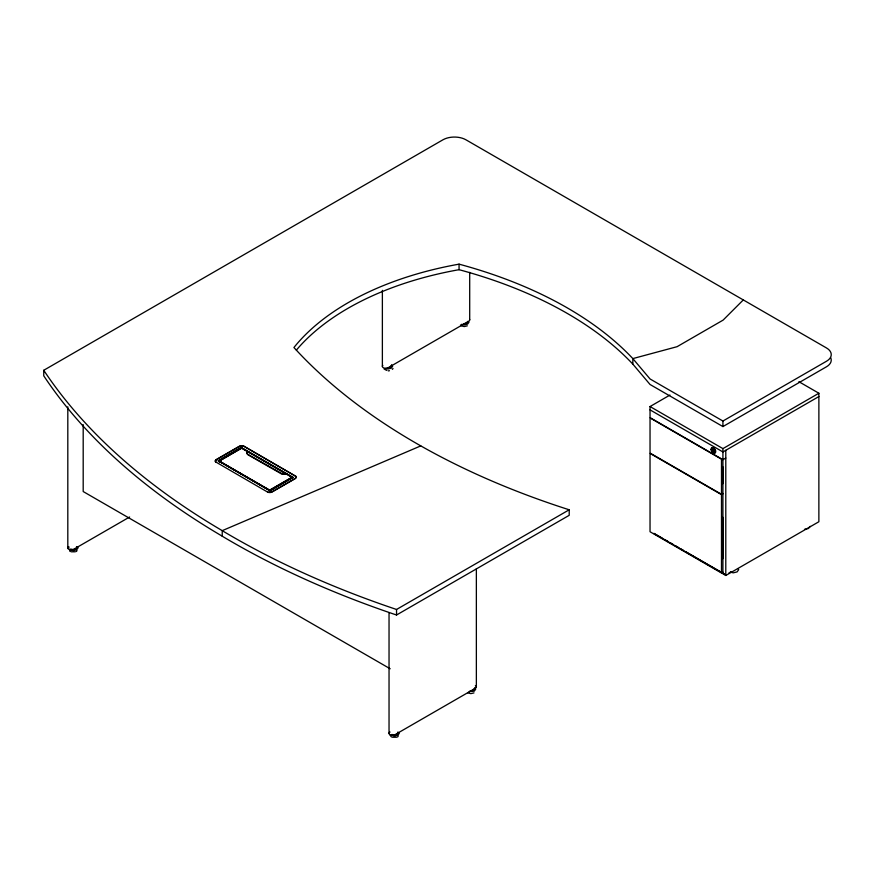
<?xml version="1.0" encoding="UTF-8"?>
<svg xmlns="http://www.w3.org/2000/svg" width="875" height="875" viewBox="0 0 875 875"><rect width="100%" height="100%" fill="white"/><g stroke="black" fill="none" stroke-linecap="round" stroke-linejoin="round"><path stroke-width="1.31" d="M722.783 558.753L722.848 517.289M219.614 460.994L219.559 462.405M269.544 491.203L269.927 489.891M241.336 448.284L219.286 461.027L270.342 490.503L270.014 489.934L292.064 477.203L292.392 478.133L292.064 477.203M269.741 491.006L269.927 490.044M68.852 547.389L68.852 548.373M76.377 551.534L77.011 550.638M397.589 736.991L398.234 736.094M469.011 322.164L467.611 324.1L464.231 324.898L461.694 324.286M475.672 689.227L474.272 691.162L469.208 691.556M392.361 369.359L393.039 368.517M810.217 526.345L808.423 528.5L804.508 529.298M743.291 299.928L723.111 320.108L677.086 346.686L632.844 358.597A380.647 219.767 0 0 0 459.058 264.152A269.03 155.323 0 0 0 293.934 347.528A687.717 397.042 0 0 0 569.209 509.786L569.209 515.32L396.539 615.005A807.909 466.441 0 0 1 222.217 536.2L222.25 530.655A807.909 466.441 0 0 1 43.75 370.278L442.936 139.803A16.275 9.395 0 0 1 465.948 139.803L826.481 347.955A16.275 9.395 0 0 1 826.481 361.244L722.925 421.028L650.048 378.963L632.844 358.597L632.844 364.131L650.048 384.497L722.925 426.573L826.481 366.778A16.275 9.395 0 0 0 830.692 357.711M713.059 449.323L713.541 449.05A1.466 0.842 59.9 0 1 714.481 450.1M712.928 450.953L712.928 449.477L713.814 449.991L713.814 451.467L712.928 450.953L714.623 449.98M216.278 459.572L239.247 446.305A3.577 2.067 0 0 1 243.731 446.031L295.531 476.142A3.577 2.067 0 0 1 295.061 478.723L272.081 491.991A3.336 1.925 0 0 1 267.75 492.177L215.95 462.066A3.336 1.925 0 0 1 216.278 459.572L216.278 459.769A3.336 1.925 0 0 0 215.95 462.273L215.95 462.066M216.278 459.769L239.247 446.512A3.577 2.067 0 0 1 243.731 446.239L295.531 476.142M218.28 460.72L241.248 447.464L293.048 477.367L270.08 490.831L218.28 460.72L270.08 490.634L293.048 477.367M218.28 460.928L241.248 447.464M219.286 461.027L241.664 448.098M219.363 462.077L219.505 461.366L269.609 490.448M129.631 516.994L73.598 549.336A3.391 1.958 0 0 1 68.808 549.336A3.391 1.958 0 0 1 68.808 546.569M270.014 490.087L292.064 477.356M267.75 492.177L267.75 491.98A3.336 1.925 0 0 0 272.081 491.783L295.061 478.527A3.577 2.067 0 0 0 295.531 475.934M725.802 458.041L722.925 459.703L650.038 417.616L650.038 406.547L669.933 395.062M420.788 445.889L222.217 530.666A807.909 466.441 0 0 0 396.539 609.47L569.209 509.786M818.88 393.236L818.869 521.741L725.791 575.477L722.914 573.825L722.925 448.623L818.88 393.236L798.886 381.697M818.88 396.55L722.925 451.948L650.038 409.872M721.492 494.298L721.492 459.178L650.038 417.922L650.038 453.053L721.492 494.298L722.925 493.467M654.008 533.4L662.353 538.223M722.925 572.163L721.492 572.994L650.038 531.748L650.038 453.392L721.492 494.648L722.925 493.817M728.886 573.005L731.062 571.747M387.833 369.031L391.213 368.211L392.612 366.253L391.562 364.787M73.281 550.638L76.661 549.817L78.061 547.859L77.361 546.875M75.337 551.786L71.225 551.797M394.494 736.094L397.873 735.273L399.273 733.316L398.573 732.331M396.561 737.242L392.448 737.253M467.316 325.828L464.22 326.561L461.136 325.817L460.502 324.92M473.977 692.891L470.892 693.612L467.797 692.869M388.227 370.88L389.452 370.737M725.605 574.897L653.877 533.477M286.355 474.162L283.161 474.316L286.77 474.37M283.161 474.316L247.177 453.961M387.166 367.872L390.491 367.391L391.311 365.455M385.295 368.43L386.991 368.834M386.816 370.431L384.114 369.053M70.612 549.008L73.27 549.642L75.939 548.997L77.033 547.455L76.486 546.678M70.744 550.036L72.428 550.441M391.836 734.464L394.494 735.098L397.152 734.453L398.256 732.9L397.698 732.134M391.956 735.492L393.652 735.897M730.702 572.217L733.261 572.83L737.1 571.911L738.686 569.691L738.183 568.991M463.575 323.739L466.889 323.28L467.72 321.366M470.236 690.802L473.55 690.342L474.381 688.428M246.925 453.239L247.877 454.716L281.925 474.173M650.038 406.547L722.925 448.623M664.552 539.492L668.216 541.603M670.414 542.872L672.897 544.305M675.095 545.573L678.748 547.684M680.958 548.953L683.441 550.397M685.639 551.666L719.753 571.353M720.781 571.955L724.434 574.066M241.248 447.661L293.048 477.575M240.942 447.847L292.742 477.75M390.173 668.773L83.191 491.542L83.191 424.583M474.622 687.772L475.322 688.745M390.141 735.219L391.42 737.002M69.562 550.659L70.197 551.556M246.848 451.161L246.925 453.403M246.925 451.555L246.608 451.106M725.791 450.275L725.791 575.477M722.925 421.028L722.925 426.573M721.492 494.648L721.492 572.994M476.361 568.827L476.361 686.908M469.7 272.344L469.7 319.845M459.058 264.152L459.058 269.686A380.647 219.767 0 0 1 632.844 364.131M396.539 609.47L396.539 615.005M389.036 612.62L389.036 733.414M382.375 290.347L382.375 366.352M67.812 406.809L67.812 547.958M43.75 370.278L43.75 375.812A807.909 466.441 0 0 0 222.25 536.189M296.362 350.12A269.03 155.323 0 0 1 459.058 269.686M390.02 732.025A3.391 1.958 0 0 0 390.02 734.792A3.391 1.958 0 0 0 394.822 734.792L475.366 688.297A3.391 1.958 0 0 0 475.366 685.53M469.58 319.342A3.391 1.958 0 0 1 468.705 321.234L388.161 367.73A3.391 1.958 0 0 1 383.698 367.905A3.391 1.958 0 0 1 382.823 365.367M714.427 451.511A1.466 0.842 59.9 0 1 712.655 450.133M711.9 450.68A2.986 1.717 59.9 0 1 713.267 447.683A2.986 1.717 59.9 0 1 715.663 452.102A2.986 1.717 59.9 0 1 712.272 451.369M722.63 466.703L722.63 483.853L722.63 466.703M712.37 450.166A1.466 0.842 59.9 0 0 714.109 451.697A1.466 0.842 59.9 0 0 713.639 449.433A1.466 0.842 59.9 0 0 712.37 450.166M712.119 450.067A1.466 0.842 59.9 0 0 713.748 451.883A1.466 0.842 59.9 0 0 713.584 449.739A1.466 0.842 59.9 0 0 712.119 450.067M711.047 449.564A2.986 1.717 59.9 0 0 714.361 453.261A2.986 1.717 59.9 0 0 714.044 448.875A2.986 1.717 59.9 0 0 711.047 449.564"/></g></svg>
